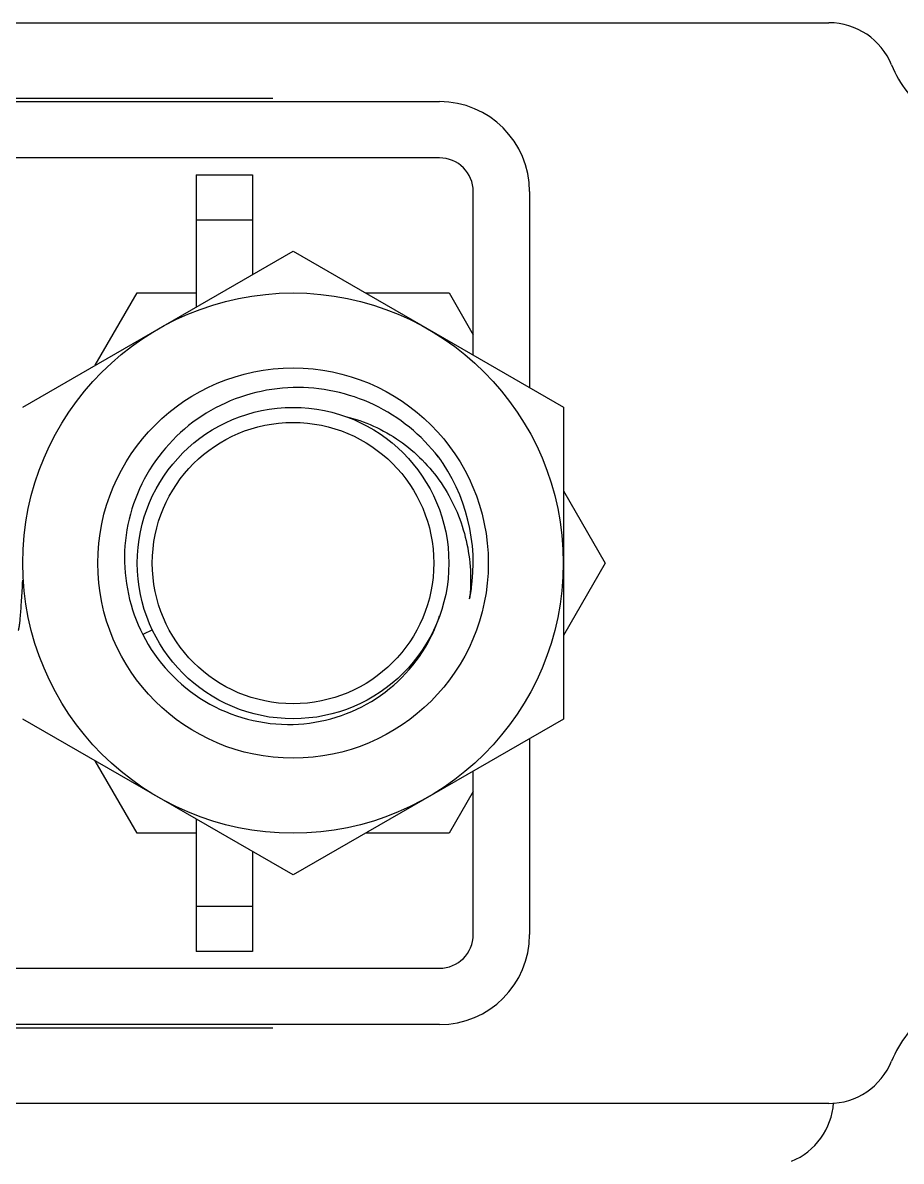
# Model space of a CAD drawing. Extents: x 1247970 to 1725648, y 860327 to 1277876.
# Drawn here: x 1335017.2 to 1335215.7, y 1196506.5 to 1196764 of the extents above; entities that cross this region are included whole.
import ezdxf

# ---------------------------------------------------------------- set-up
doc = ezdxf.new("R2010")
doc.units = 0
doc.header["$LTSCALE"] = 1000
doc.header["$MEASUREMENT"] = 0
doc.layers.get('0').update_dxf_attribs({"color": 254})
doc.layers.add('TK', color=4, linetype='Continuous')

# ---------------------------------------------------------------- blocks, each defined once
blk = doc.blocks.new('A$C63786A89')
at = {"linetype": 'Continuous'}
for p, q in [((1968.33, 4120.23), (2182.33, 4120.23)), ((-2142.64, 4103.17), (2056.65, 4103.17)), ((1926.34, 4102.41), (2094.32, 4102.41)), ((2094.32, 4089.69), (1926.34, 4089.69)), ((2039.34, 4085.87), (2052.07, 4085.87)), ((2039.34, 4085.87), (2039.34, 4055.96)), ((2052.07, 4085.87), (2052.07, 4063.31)), ((2101.96, 4045.08), (2101.96, 4082.05)), ((2114.68, 4082.05), (2114.68, 4037.74)), ((2039.34, 4075.69), (2052.07, 4075.69)), ((2000.15, 4033.33), (2061.23, 4068.6)), ((2061.23, 4068.6), (2122.32, 4033.33)), ((2016.52, 4042.78), (2025.97, 4059.15)), ((2025.97, 4059.15), (2039.34, 4059.15)), ((2077.6, 4059.15), (2096.5, 4059.15)), ((2096.5, 4059.15), (2101.96, 4049.7)), ((2122.32, 4033.33), (2122.32, 3962.79)), ((2122.32, 4014.43), (2131.77, 3998.06)), ((2131.77, 3998.06), (2122.32, 3981.69)), ((2029.44, 3982.93), (2027.25, 3981.9)), ((2092.86, 3982.31), (2092.89, 3982.38)), ((2061.23, 3927.53), (2000.15, 3962.79)), ((2122.32, 3962.79), (2061.23, 3927.53)), ((2114.68, 3958.39), (2114.68, 3914.07)), ((2025.97, 3936.98), (2016.52, 3953.35)), ((2101.96, 3914.07), (2101.96, 3951.04)), ((2101.96, 3946.43), (2096.5, 3936.98)), ((2039.34, 3940.17), (2039.34, 3910.25)), ((2039.34, 3936.98), (2025.97, 3936.98)), ((2096.5, 3936.98), (2077.6, 3936.98)), ((2052.07, 3932.82), (2052.07, 3910.25)), ((2052.07, 3920.43), (2039.34, 3920.43)), ((2052.07, 3910.25), (2039.34, 3910.25)), ((1926.34, 3906.44), (2094.32, 3906.44)), ((-2142.64, 3892.95), (2056.65, 3892.95)), ((2094.32, 3893.71), (1926.34, 3893.71)), ((2182.33, 3875.89), (1968.33, 3875.89))]:
    blk.add_line(p, q, dxfattribs=at)
for radius in [61.08, 44.12, 35.21, 31.81]:
    blk.add_circle((2061.23, 3998.06), radius, dxfattribs=at)
for centre, radius, start, end in [((2182.33, 4104.96), 15.27, 22.0243, 90), ((2220.09, 4120.23), 25.45, 202.0243, 233.7485), ((2094.32, 4082.05), 20.36, 0, 90), ((2094.32, 4082.05), 7.64, 0, 90), ((2061.21, 3998.04), 40.74, 35.6822, 36.9686), ((2061.85, 3997.24), 40.66, 36.7418, 37.5926), ((2061.32, 3998.12), 40.61, 33.5425, 35.6827), ((2061.92, 3997.29), 40.58, 34.9875, 36.7422), ((2061.23, 3998.06), 40.71, 348.5415, 33.5415), ((2061.37, 3998.03), 40.57, 348.542, 349.9459), ((2060.98, 3994.23), 40.38, 353.9459, 354.8169), ((2061.22, 3998.06), 40.73, 349.9464, 352.3478), ((2060.82, 3997.12), 35.3, 335.3125, 341.841), ((2094.32, 3914.07), 20.36, 270, 0), ((2094.32, 3914.07), 7.64, 270, 0), ((2220.09, 3875.89), 25.45, 126.2515, 157.9757), ((2182.33, 3891.16), 15.27, 270, 337.9757), ((2168.13, 3876.96), 15.27, 292.0243, 356.3478)]:
    blk.add_arc(centre, radius, start, end, dxfattribs=at)
for points, knots in [([(2061.23, 4037.76), (2054.81, 4037.59), (2041.82, 4034.01), (2027.41, 4020.03), (2021.46, 4000.83), (2024.34, 3987.62), (2027.25, 3981.9)], [0, 0, 0, 0, 0.250101, 0.50014, 0.750107, 1, 1, 1, 1]), ([(2094.07, 4022.04), (2090.26, 4026.99), (2080.2, 4035.22), (2067.47, 4037.92), (2061.23, 4037.76)], [0, 0, 0, 0, 0.500072, 1, 1, 1, 1]), ([(2073.09, 4031.22), (2077.42, 4030.18), (2085.78, 4026.4), (2095.34, 4016.62), (2100.91, 4004.15), (2101.6, 3995.04), (2101.19, 3990.59)], [0, 0, 0, 0, 0.249708, 0.499636, 0.749734, 1, 1, 1, 1]), ([(1999.09, 3982.79), (1999.12, 3982.8), (1999.18, 3982.88), (1999.24, 3983.05), (1999.3, 3983.31), (1999.4, 3983.86), (1999.51, 3984.77), (1999.63, 3986.12), (1999.76, 3987.79), (1999.89, 3989.72), (2000.02, 3991.88), (2000.11, 3993.39), (2000.15, 3994.17)], [0, 0, 0, 0, 0.007976, 0.023399, 0.047119, 0.079188, 0.167777, 0.287121, 0.434165, 0.605074, 0.795358, 1, 1, 1, 1]), ([(2027.25, 3981.9), (2030.37, 3975.78), (2040.24, 3965.06), (2054.37, 3961.4), (2061.23, 3961.59)], [0, 0, 0, 0, 0.500108, 1, 1, 1, 1]), ([(2061.23, 3961.59), (2067.78, 3961.78), (2081.04, 3965.83), (2090.11, 3976.36), (2092.86, 3982.31)], [0, 0, 0, 0, 0.500095, 1, 1, 1, 1])]:
    blk.add_open_spline(points, degree=3, knots=knots, dxfattribs=at)

msp = doc.modelspace()

# ---------------------------------------------------------------- block references
at = {"layer": 'TK'}
msp.add_blockref('A$C63786A89', (1333017.03, 1192643.73, -355), dxfattribs=at)

doc.saveas('drawing.dxf')
